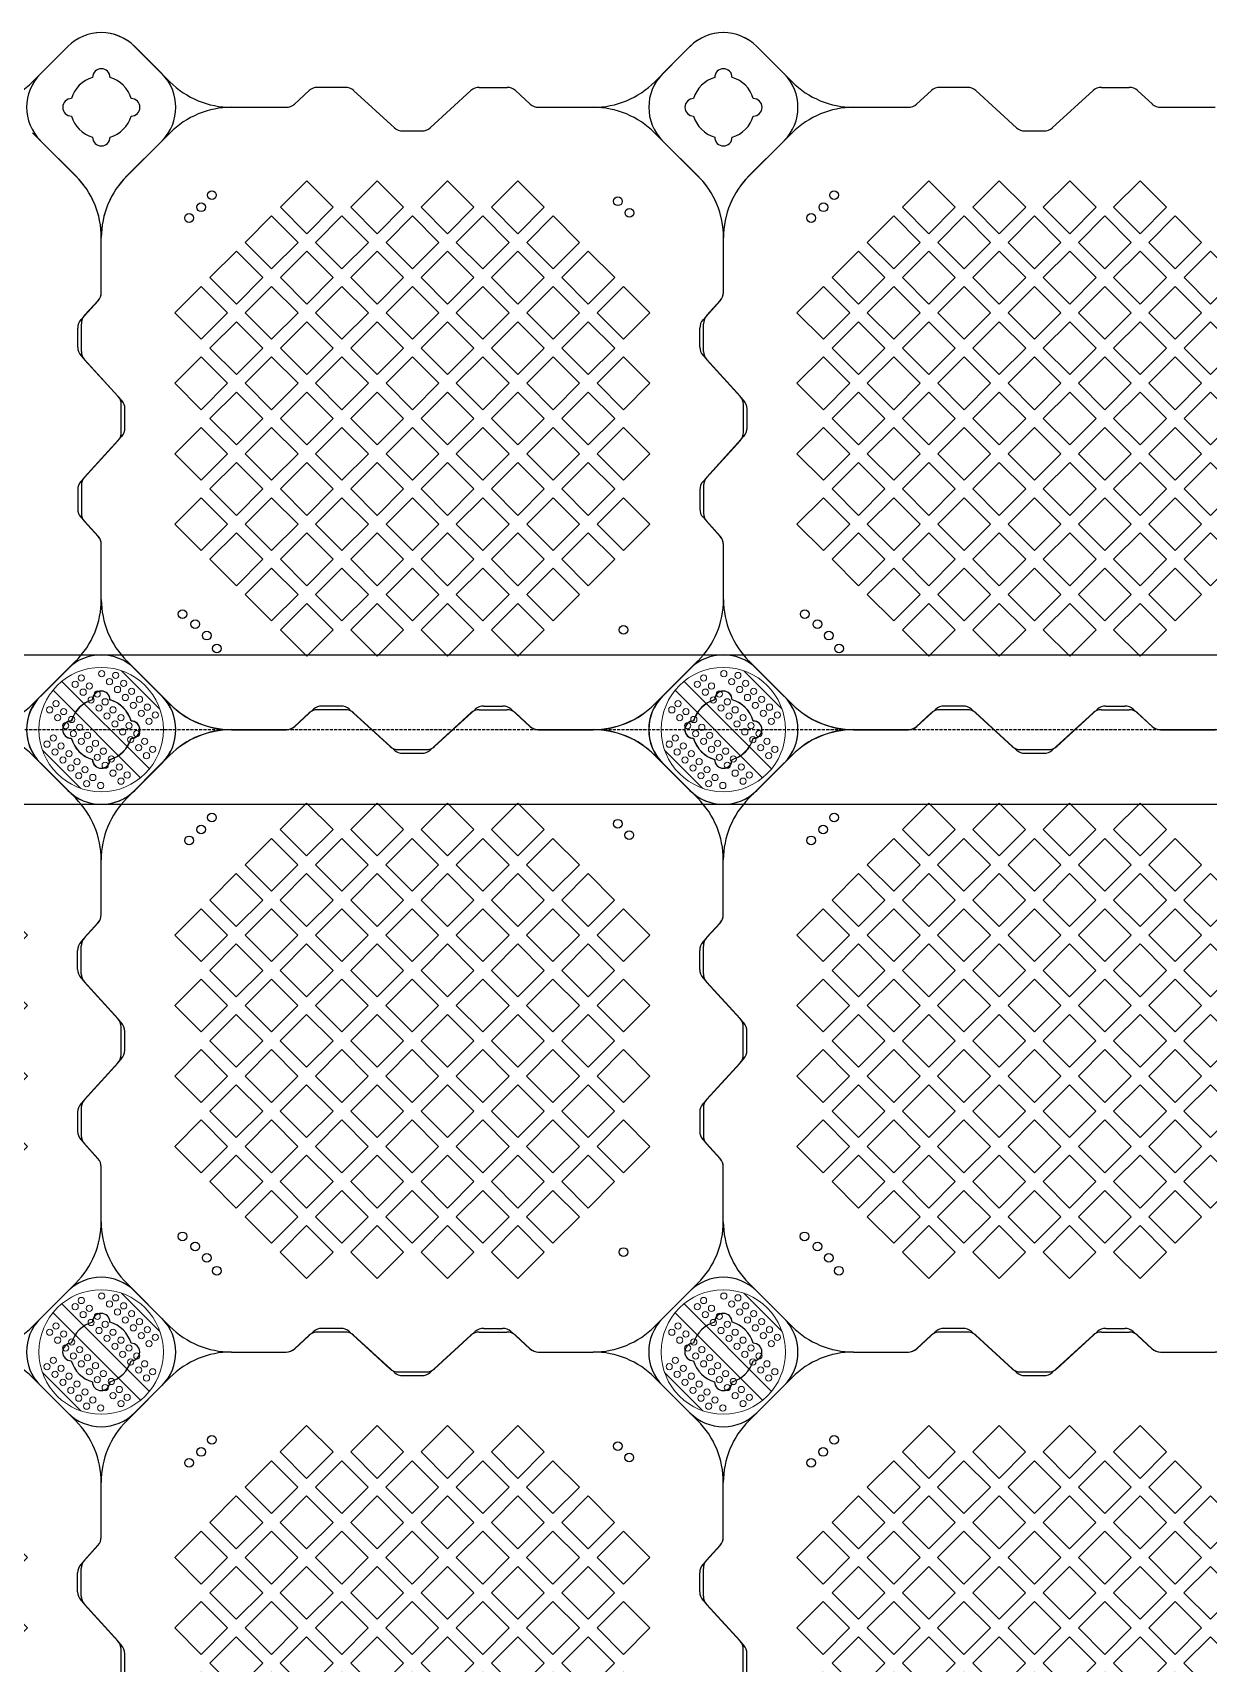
# Model space of a CAD drawing. Header units: millimetres. Extents: x -1612139 to -1260738, y 1141106 to 1536160.
# Drawn here: x -1422695 to -1421750, y 1158397 to 1159707 of the extents above; entities that cross this region are included whole.
import ezdxf

# ---------------------------------------------------------------- set-up
doc = ezdxf.new("R2010")
doc.units = ezdxf.units.MM
doc.header["$LTSCALE"] = 10
doc.linetypes.add('-6_350_HOLE$0$DASH', pattern=[0.35, 0.25, -0.1])
doc.layers.get('0').update_dxf_attribs({"linetype": 'CONTINUOUS'})
doc.layers.add('2维浮筒', color=150, linetype='CONTINUOUS', lineweight=9)
doc.layers.add('苗木图例', color=116, linetype='CONTINUOUS', lineweight=15)
doc.layers.add('面板', color=253, linetype='CONTINUOUS')

# ---------------------------------------------------------------- blocks, each defined once
blk = doc.blocks.new('旗华浮筒')
at = {"layer": '面板'}
for p, q in [((-548.8, 526.9), (-526.9, 548.8)), ((-473.2, 548.8), (-444.8, 520.5)), ((-26.8, 548.8), (-55.2, 520.5)), ((26.9, 548.8), (48.8, 526.9)), ((-332.9, 513.4), (-344.7, 502.6)), ((-303.9, 516), (-326.1, 516)), ((-297.1, 513.4), (-264.4, 483.6)), ((-202.9, 513.4), (-235.6, 483.6)), ((-196.1, 516), (-173.9, 516)), ((-167.1, 513.4), (-155.3, 502.6)), ((-395.4, 500), (-351.5, 500)), ((-148.5, 500), (-104.7, 500)), ((-548.8, 473.2), (-520.5, 444.8)), ((-479.5, 444.8), (-444.8, 479.5)), ((-257.6, 481), (-242.4, 481)), ((-20.5, 444.8), (-55.2, 479.5)), ((48.8, 473.2), (20.5, 444.8)), ((-500, 351.5), (-500, 395.4)), ((0, 351.3), (0, 395.4)), ((-513.4, 332.9), (-502.6, 344.7)), ((-16.4, 329.4), (-2.6, 344.5)), ((-516, 303.9), (-516, 326.1)), ((-19, 307.4), (-19, 322.6)), ((-513.4, 297.1), (-483.6, 264.4)), ((-16.4, 300.6), (13.4, 267.9)), ((-481, 242.4), (-481, 257.6)), ((16, 238.9), (16, 261.1)), ((-513.4, 202.9), (-483.6, 235.6)), ((-16.4, 199.4), (13.4, 232.1)), ((-516, 196.1), (-516, 173.9)), ((-19, 192.6), (-19, 177.4)), ((-16.4, 170.6), (-2.6, 155.5)), ((-513.4, 167.1), (-502.6, 155.3)), ((-500, 104.7), (-500, 148.5)), ((0, 104.7), (0, 148.7)), ((-548.8, 26.8), (-520.5, 55.2)), ((-444.8, 20.5), (-479.5, 55.2)), ((-55.2, 20.5), (-20.5, 55.2)), ((48.8, 26.8), (20.5, 55.2)), ((-329.4, 16.4), (-344.5, 2.6)), ((-307.4, 19), (-322.6, 19)), ((-300.6, 16.4), (-267.9, -13.4)), ((-199.4, 16.4), (-232.1, -13.4)), ((-192.6, 19), (-177.4, 19)), ((-170.6, 16.4), (-155.5, 2.6)), ((-395.4, 0), (-351.3, 0)), ((-148.7, 0), (-104.7, 0)), ((-473.2, -48.8), (-444.8, -20.5)), ((-261.1, -16), (-238.9, -16)), ((-26.8, -48.8), (-55.2, -20.5)), ((-526.9, -48.8), (-548.8, -26.9)), ((48.8, -26.9), (26.9, -48.8))]:
    blk.add_line(p, q, dxfattribs=at)
for points in [[(-334.9, 398.5), (-313.6, 419.7), (-334.9, 440.9), (-356.1, 419.7)], [(-278.3, 398.5), (-257.1, 419.7), (-278.3, 440.9), (-299.5, 419.7)], [(-221.7, 398.5), (-200.5, 419.7), (-221.7, 440.9), (-242.9, 419.7)], [(-165.1, 398.5), (-143.9, 419.7), (-165.1, 440.9), (-186.4, 419.7)], [(-363.1, 370.2), (-341.9, 391.4), (-363.1, 412.6), (-384.4, 391.4)], [(-306.6, 370.2), (-285.4, 391.4), (-306.6, 412.6), (-327.8, 391.4)], [(-250, 370.2), (-228.8, 391.4), (-250, 412.6), (-271.2, 391.4)], [(-193.4, 370.2), (-172.2, 391.4), (-193.4, 412.6), (-214.6, 391.4)], [(-136.9, 370.2), (-115.6, 391.4), (-136.9, 412.6), (-158.1, 391.4)], [(-391.4, 341.9), (-370.2, 363.1), (-391.4, 384.4), (-412.6, 363.1)], [(-334.9, 341.9), (-313.6, 363.1), (-334.9, 384.4), (-356.1, 363.1)], [(-278.3, 341.9), (-257.1, 363.1), (-278.3, 384.4), (-299.5, 363.1)], [(-221.7, 341.9), (-200.5, 363.1), (-221.7, 384.4), (-242.9, 363.1)], [(-165.1, 341.9), (-143.9, 363.1), (-165.1, 384.4), (-186.4, 363.1)], [(-108.6, 341.9), (-87.4, 363.1), (-108.6, 384.4), (-129.8, 363.1)], [(-419.7, 313.6), (-398.5, 334.9), (-419.7, 356.1), (-440.9, 334.9)], [(-363.1, 313.6), (-341.9, 334.9), (-363.1, 356.1), (-384.4, 334.9)], [(-306.6, 313.6), (-285.4, 334.9), (-306.6, 356.1), (-327.8, 334.9)], [(-250, 313.6), (-228.8, 334.9), (-250, 356.1), (-271.2, 334.9)], [(-193.4, 313.6), (-172.2, 334.9), (-193.4, 356.1), (-214.6, 334.9)], [(-136.9, 313.6), (-115.6, 334.9), (-136.9, 356.1), (-158.1, 334.9)], [(-80.3, 313.6), (-59.1, 334.9), (-80.3, 356.1), (-101.5, 334.9)], [(-391.4, 285.4), (-370.2, 306.6), (-391.4, 327.8), (-412.6, 306.6)], [(-334.9, 285.4), (-313.6, 306.6), (-334.9, 327.8), (-356.1, 306.6)], [(-278.3, 285.4), (-257.1, 306.6), (-278.3, 327.8), (-299.5, 306.6)], [(-221.7, 285.4), (-200.5, 306.6), (-221.7, 327.8), (-242.9, 306.6)], [(-165.1, 285.4), (-143.9, 306.6), (-165.1, 327.8), (-186.4, 306.6)], [(-108.6, 285.4), (-87.4, 306.6), (-108.6, 327.8), (-129.8, 306.6)], [(-419.7, 257.1), (-398.5, 278.3), (-419.7, 299.5), (-440.9, 278.3)], [(-363.1, 257.1), (-341.9, 278.3), (-363.1, 299.5), (-384.4, 278.3)], [(-306.6, 257.1), (-285.4, 278.3), (-306.6, 299.5), (-327.8, 278.3)], [(-250, 257.1), (-228.8, 278.3), (-250, 299.5), (-271.2, 278.3)], [(-193.4, 257.1), (-172.2, 278.3), (-193.4, 299.5), (-214.6, 278.3)], [(-136.9, 257.1), (-115.6, 278.3), (-136.9, 299.5), (-158.1, 278.3)], [(-80.3, 257.1), (-59.1, 278.3), (-80.3, 299.5), (-101.5, 278.3)], [(-391.4, 228.8), (-370.2, 250), (-391.4, 271.2), (-412.6, 250)], [(-334.9, 228.8), (-313.6, 250), (-334.9, 271.2), (-356.1, 250)], [(-278.3, 228.8), (-257.1, 250), (-278.3, 271.2), (-299.5, 250)], [(-221.7, 228.8), (-200.5, 250), (-221.7, 271.2), (-242.9, 250)], [(-165.1, 228.8), (-143.9, 250), (-165.1, 271.2), (-186.4, 250)], [(-108.6, 228.8), (-87.4, 250), (-108.6, 271.2), (-129.8, 250)], [(-419.7, 200.5), (-398.5, 221.7), (-419.7, 242.9), (-440.9, 221.7)], [(-363.1, 200.5), (-341.9, 221.7), (-363.1, 242.9), (-384.4, 221.7)], [(-306.6, 200.5), (-285.4, 221.7), (-306.6, 242.9), (-327.8, 221.7)], [(-250, 200.5), (-228.8, 221.7), (-250, 242.9), (-271.2, 221.7)], [(-193.4, 200.5), (-172.2, 221.7), (-193.4, 242.9), (-214.6, 221.7)], [(-136.9, 200.5), (-115.6, 221.7), (-136.9, 242.9), (-158.1, 221.7)], [(-80.3, 200.5), (-59.1, 221.7), (-80.3, 242.9), (-101.5, 221.7)], [(-391.4, 172.2), (-370.2, 193.4), (-391.4, 214.6), (-412.6, 193.4)], [(-334.9, 172.2), (-313.6, 193.4), (-334.9, 214.6), (-356.1, 193.4)], [(-278.3, 172.2), (-257.1, 193.4), (-278.3, 214.6), (-299.5, 193.4)], [(-221.7, 172.2), (-200.5, 193.4), (-221.7, 214.6), (-242.9, 193.4)], [(-165.1, 172.2), (-143.9, 193.4), (-165.1, 214.6), (-186.4, 193.4)], [(-108.6, 172.2), (-87.4, 193.4), (-108.6, 214.6), (-129.8, 193.4)], [(-419.7, 143.9), (-398.5, 165.1), (-419.7, 186.4), (-440.9, 165.1)], [(-363.1, 143.9), (-341.9, 165.1), (-363.1, 186.4), (-384.4, 165.1)], [(-306.6, 143.9), (-285.4, 165.1), (-306.6, 186.4), (-327.8, 165.1)], [(-250, 143.9), (-228.8, 165.1), (-250, 186.4), (-271.2, 165.1)], [(-193.4, 143.9), (-172.2, 165.1), (-193.4, 186.4), (-214.6, 165.1)], [(-136.9, 143.9), (-115.6, 165.1), (-136.9, 186.4), (-158.1, 165.1)], [(-80.3, 143.9), (-59.1, 165.1), (-80.3, 186.4), (-101.5, 165.1)], [(-391.4, 115.6), (-370.2, 136.9), (-391.4, 158.1), (-412.6, 136.9)], [(-334.9, 115.6), (-313.6, 136.9), (-334.9, 158.1), (-356.1, 136.9)], [(-278.3, 115.6), (-257.1, 136.9), (-278.3, 158.1), (-299.5, 136.9)], [(-221.7, 115.6), (-200.5, 136.9), (-221.7, 158.1), (-242.9, 136.9)], [(-165.1, 115.6), (-143.9, 136.9), (-165.1, 158.1), (-186.4, 136.9)], [(-108.6, 115.6), (-87.4, 136.9), (-108.6, 158.1), (-129.8, 136.9)], [(-363.1, 87.4), (-341.9, 108.6), (-363.1, 129.8), (-384.4, 108.6)], [(-306.6, 87.4), (-285.4, 108.6), (-306.6, 129.8), (-327.8, 108.6)], [(-250, 87.4), (-228.8, 108.6), (-250, 129.8), (-271.2, 108.6)], [(-193.4, 87.4), (-172.2, 108.6), (-193.4, 129.8), (-214.6, 108.6)], [(-136.9, 87.4), (-115.6, 108.6), (-136.9, 129.8), (-158.1, 108.6)], [(-334.9, 59.1), (-313.6, 80.3), (-334.9, 101.5), (-356.1, 80.3)], [(-278.3, 59.1), (-257.1, 80.3), (-278.3, 101.5), (-299.5, 80.3)], [(-221.7, 59.1), (-200.5, 80.3), (-221.7, 101.5), (-242.9, 80.3)], [(-165.1, 59.1), (-143.9, 80.3), (-165.1, 101.5), (-186.4, 80.3)]]:
    blk.add_lwpolyline(points, close=True, dxfattribs=at)
for centre in [(-411, 429.4), (-419.7, 419.7), (-84.8, 424.4), (-429.4, 411), (-75.6, 415.2), (-434.7, 92.9), (-424.4, 84.8), (-415.2, 75.6), (-80.3, 80.3), (-407.1, 65.3)]:
    blk.add_circle(centre, 3.5, dxfattribs=at)
for centre, radius, start, end in [((-500, 522), 38, 45, 135), ((0, 522), 38, 45, 135), ((-522, 500), 38, 135, 225), ((-500, 524), 7, 0, 180), ((0, 524), 7, 0, 180), ((22, 500), 38, 315, 45), ((-500, 500), 25, 106.2602, 163.7398), ((-500, 500), 25, 16.2602, 73.7398), ((-395.3, 570), 70, 225, 270), ((-326.1, 506), 10, 90, 132.2737), ((-303.9, 506), 10, 47.7263, 90), ((-196.1, 506), 10, 90, 132.2737), ((-173.9, 506), 10, 47.7263, 90), ((-104.7, 570), 70, 270, 315), ((0, 500), 25, 106.2602, 163.7398), ((0, 500), 25, 16.2602, 73.7398), ((-524, 500), 7, 90, 270), ((-476, 500), 7, 270, 90), ((-395.3, 430), 70, 90, 135), ((-351.5, 510), 10, 270, 312.2737), ((-148.5, 510), 10, 227.7263, 270), ((-104.7, 430), 70, 45, 90), ((-24, 500), 7, 90, 270), ((24, 500), 7, 270, 90), ((-500, 500), 25, 196.2602, 253.7398), ((-500, 500), 25, 286.2602, 343.7398), ((0, 500), 25, 196.2602, 253.7398), ((0, 500), 25, 286.2602, 343.7398), ((-500, 476), 7, 180, 0), ((-257.6, 491), 10, 227.7263, 270), ((-242.4, 491), 10, 270, 312.2737), ((0, 476), 7, 180, 0), ((-570, 395.3), 70, 0, 45), ((-430, 395.3), 70, 135, 180), ((-70, 395.3), 70, 0, 45), ((70, 395.3), 70, 135, 180), ((-510, 351.5), 10, 317.7263, 0), ((-10, 351.3), 10, 317.7263, 0), ((-506, 326.1), 10, 137.7263, 180), ((-9, 322.6), 10, 137.7263, 180), ((-506, 303.9), 10, 180, 222.2737), ((-9, 307.4), 10, 180, 222.2737), ((-491, 257.6), 10, 0, 42.2737), ((6, 261.1), 10, 0, 42.2737), ((-491, 242.4), 10, 317.7263, 0), ((6, 238.9), 10, 317.7263, 0), ((-506, 196.1), 10, 137.7263, 180), ((-9, 192.6), 10, 137.7263, 180), ((-506, 173.9), 10, 180, 222.2737), ((-9, 177.4), 10, 180, 222.2737), ((-510, 148.5), 10, 0, 42.2737), ((-10, 148.7), 10, 0, 42.2737), ((-570, 104.7), 70, 315, 0), ((-430, 104.7), 70, 180, 225), ((-70, 104.7), 70, 315, 0), ((70, 104.7), 70, 180, 225), ((-522, 0), 38, 135, 225), ((-500, 24), 7, 0, 180), ((0, 24), 7, 0, 180), ((22, 0), 38, 315, 45), ((-500, 0), 25, 106.2602, 163.7398), ((-500, 0), 25, 16.2602, 73.7398), ((-395.3, 70), 70, 225, 270), ((-322.6, 9), 10, 90, 132.2737), ((-307.4, 9), 10, 47.7263, 90), ((-192.6, 9), 10, 90, 132.2737), ((-177.4, 9), 10, 47.7263, 90), ((-104.7, 70), 70, 270, 315), ((0, 0), 25, 106.2602, 163.7398), ((0, 0), 25, 16.2602, 73.7398), ((-524, 0), 7, 90, 270), ((-476, 0), 7, 270, 90), ((-395.3, -70), 70, 90, 135), ((-351.3, 10), 10, 270, 312.2737), ((-148.7, 10), 10, 227.7263, 270), ((-104.7, -70), 70, 45, 90), ((-24, 0), 7, 90, 270), ((24, 0), 7, 270, 90), ((-500, 0), 25, 196.2602, 253.7398), ((-500, 0), 25, 286.2602, 343.7398), ((0, 0), 25, 196.2602, 253.7398), ((0, 0), 25, 286.2602, 343.7398), ((-500, -24), 7, 180, 0), ((-261.1, -6), 10, 227.7263, 270), ((-238.9, -6), 10, 270, 312.2737), ((0, -24), 7, 180, 0), ((-500, -22), 38, 225, 315), ((0, -22), 38, 225, 315)]:
    blk.add_arc(centre, radius, start, end, dxfattribs=at)
blk = doc.blocks.new('fwwerww')
at = {"layer": '面板'}
for p, q in [((48816.2, 29983.4), (48787.9, 29955.1)), ((48794.2, 29961.5), (48816.2, 29983.4)), ((48869.9, 29983.4), (48898.2, 29955.1)), ((48870, 29983.4), (48891.9, 29961.5)), ((49316.2, 29983.4), (49287.9, 29955.1)), ((49294.2, 29961.5), (49316.2, 29983.4)), ((49369.9, 29983.4), (49398.2, 29955.1)), ((49370, 29983.4), (49391.9, 29961.5)), ((49039.2, 29950.6), (49016.9, 29950.6)), ((49146.9, 29950.6), (49169.2, 29950.6)), ((49539.2, 29950.6), (49516.9, 29950.6)), ((49646.9, 29950.6), (49669.2, 29950.6)), ((49010.2, 29948), (48998.3, 29937.2)), ((49045.9, 29948), (49078.7, 29918.2)), ((49140.2, 29948), (49107.4, 29918.2)), ((49175.9, 29948), (49187.8, 29937.2)), ((49510.2, 29948), (49498.3, 29937.2)), ((49545.9, 29948), (49578.7, 29918.2)), ((49640.2, 29948), (49607.4, 29918.2)), ((49675.9, 29948), (49687.8, 29937.2)), ((48947.7, 29934.6), (48991.6, 29934.6)), ((49194.5, 29934.6), (49238.3, 29934.6)), ((49447.7, 29934.6), (49491.6, 29934.6)), ((49694.5, 29934.6), (49738.3, 29934.6)), ((48822.6, 29879.4), (48787.8, 29914.1)), ((48863.6, 29879.4), (48898.3, 29914.1)), ((49085.4, 29915.6), (49100.7, 29915.6)), ((49322.6, 29879.4), (49287.8, 29914.1)), ((49363.6, 29879.4), (49398.3, 29914.1)), ((49585.4, 29915.6), (49600.7, 29915.6)), ((48794.2, 29907.8), (48822.6, 29879.5)), ((48891.9, 29907.8), (48863.6, 29879.5)), ((49294.2, 29907.8), (49322.6, 29879.5)), ((49391.9, 29907.8), (49363.6, 29879.5)), ((48843.1, 29785.9), (48843.1, 29830)), ((48843.1, 29786.1), (48843.1, 29830)), ((49343.1, 29785.9), (49343.1, 29830)), ((49343.1, 29786.1), (49343.1, 29830)), ((48826.7, 29764), (48840.5, 29779.2)), ((48829.7, 29767.5), (48840.5, 29779.4)), ((49326.7, 29764), (49340.5, 29779.2)), ((49329.7, 29767.5), (49340.5, 29779.4)), ((48824.1, 29742), (48824.1, 29757.3)), ((48827.1, 29738.5), (48827.1, 29760.8)), ((49324.1, 29742), (49324.1, 29757.3)), ((49327.1, 29738.5), (49327.1, 29760.8)), ((48826.7, 29735.3), (48856.5, 29702.5)), ((48829.7, 29731.8), (48859.5, 29699)), ((49326.7, 29735.3), (49356.5, 29702.5)), ((49329.7, 29731.8), (49359.5, 29699)), ((48859.1, 29673.5), (48859.1, 29695.8)), ((48862.1, 29677), (48862.1, 29692.3)), ((49359.1, 29673.5), (49359.1, 29695.8)), ((49362.1, 29677), (49362.1, 29692.3)), ((48826.7, 29634), (48856.5, 29666.8)), ((48829.7, 29637.5), (48859.5, 29670.3)), ((49326.7, 29634), (49356.5, 29666.8)), ((49329.7, 29637.5), (49359.5, 29670.3)), ((48824.1, 29627.3), (48824.1, 29612)), ((48827.1, 29630.8), (48827.1, 29608.5)), ((49324.1, 29627.3), (49324.1, 29612)), ((49327.1, 29630.8), (49327.1, 29608.5)), ((48826.7, 29605.3), (48840.5, 29590.1)), ((48829.7, 29601.8), (48840.5, 29589.9)), ((49326.7, 29605.3), (49340.5, 29590.1)), ((49329.7, 29601.8), (49340.5, 29589.9)), ((48843.1, 29539.3), (48843.1, 29583.4)), ((48843.1, 29539.3), (48843.1, 29583.2)), ((49343.1, 29539.3), (49343.1, 29583.4)), ((49343.1, 29539.3), (49343.1, 29583.2)), ((48787.8, 29455.1), (48822.6, 29489.9)), ((48794.2, 29461.4), (48822.6, 29489.8)), ((48898.3, 29455.1), (48863.6, 29489.9)), ((48891.9, 29461.4), (48863.6, 29489.8)), ((49287.8, 29455.1), (49322.6, 29489.9)), ((49294.2, 29461.4), (49322.6, 29489.8)), ((49398.3, 29455.1), (49363.6, 29489.9)), ((49391.9, 29461.4), (49363.6, 29489.8)), ((49013.7, 29451), (48998.5, 29437.2)), ((49035.7, 29453.6), (49020.4, 29453.6)), ((49042.4, 29451), (49075.2, 29421.2)), ((49143.7, 29451), (49110.9, 29421.2)), ((49150.4, 29453.6), (49165.7, 29453.6)), ((49172.4, 29451), (49187.6, 29437.2)), ((49513.7, 29451), (49498.5, 29437.2)), ((49535.7, 29453.6), (49520.4, 29453.6)), ((49542.4, 29451), (49575.2, 29421.2)), ((49643.7, 29451), (49610.9, 29421.2)), ((49650.4, 29453.6), (49665.7, 29453.6)), ((49672.4, 29451), (49687.6, 29437.2)), ((48947.7, 29434.6), (48991.8, 29434.6)), ((49194.3, 29434.6), (49238.3, 29434.6)), ((49447.7, 29434.6), (49491.8, 29434.6)), ((49694.3, 29434.6), (49738.3, 29434.6)), ((48816.2, 29385.8), (48787.9, 29414.1)), ((48869.9, 29385.8), (48898.2, 29414.1)), ((49081.9, 29418.6), (49104.2, 29418.6)), ((49316.2, 29385.8), (49287.9, 29414.1)), ((49369.9, 29385.8), (49398.2, 29414.1)), ((49581.9, 29418.6), (49604.2, 29418.6)), ((48816.2, 29385.8), (48794.2, 29407.7)), ((48891.9, 29407.7), (48870, 29385.8)), ((49316.2, 29385.8), (49294.2, 29407.7)), ((49391.9, 29407.7), (49370, 29385.8))]:
    blk.add_line(p, q, dxfattribs=at)
for points in [[(49008.2, 29833.1), (49029.4, 29854.3), (49008.2, 29875.5), (48987, 29854.3)], [(49064.8, 29833.1), (49086, 29854.3), (49064.8, 29875.5), (49043.6, 29854.3)], [(49121.4, 29833.1), (49142.6, 29854.3), (49121.4, 29875.5), (49100.1, 29854.3)], [(49177.9, 29833.1), (49199.1, 29854.3), (49177.9, 29875.5), (49156.7, 29854.3)], [(49508.2, 29833.1), (49529.4, 29854.3), (49508.2, 29875.5), (49487, 29854.3)], [(49564.8, 29833.1), (49586, 29854.3), (49564.8, 29875.5), (49543.6, 29854.3)], [(49621.4, 29833.1), (49642.6, 29854.3), (49621.4, 29875.5), (49600.1, 29854.3)], [(49677.9, 29833.1), (49699.1, 29854.3), (49677.9, 29875.5), (49656.7, 29854.3)], [(48979.9, 29804.8), (49001.2, 29826), (48979.9, 29847.3), (48958.7, 29826)], [(49036.5, 29804.8), (49057.7, 29826), (49036.5, 29847.3), (49015.3, 29826)], [(49093.1, 29804.8), (49114.3, 29826), (49093.1, 29847.3), (49071.9, 29826)], [(49149.6, 29804.8), (49170.9, 29826), (49149.6, 29847.3), (49128.4, 29826)], [(49206.2, 29804.8), (49227.4, 29826), (49206.2, 29847.3), (49185, 29826)], [(49479.9, 29804.8), (49501.2, 29826), (49479.9, 29847.3), (49458.7, 29826)], [(49536.5, 29804.8), (49557.7, 29826), (49536.5, 29847.3), (49515.3, 29826)], [(49593.1, 29804.8), (49614.3, 29826), (49593.1, 29847.3), (49571.9, 29826)], [(49649.6, 29804.8), (49670.9, 29826), (49649.6, 29847.3), (49628.4, 29826)], [(49706.2, 29804.8), (49727.4, 29826), (49706.2, 29847.3), (49685, 29826)], [(48951.7, 29776.5), (48972.9, 29797.8), (48951.7, 29819), (48930.4, 29797.8)], [(49008.2, 29776.5), (49029.4, 29797.8), (49008.2, 29819), (48987, 29797.8)], [(49064.8, 29776.5), (49086, 29797.8), (49064.8, 29819), (49043.6, 29797.8)], [(49121.4, 29776.5), (49142.6, 29797.8), (49121.4, 29819), (49100.1, 29797.8)], [(49177.9, 29776.5), (49199.1, 29797.8), (49177.9, 29819), (49156.7, 29797.8)], [(49234.5, 29776.5), (49255.7, 29797.8), (49234.5, 29819), (49213.3, 29797.8)], [(49451.7, 29776.5), (49472.9, 29797.8), (49451.7, 29819), (49430.4, 29797.8)], [(49508.2, 29776.5), (49529.4, 29797.8), (49508.2, 29819), (49487, 29797.8)], [(49564.8, 29776.5), (49586, 29797.8), (49564.8, 29819), (49543.6, 29797.8)], [(49621.4, 29776.5), (49642.6, 29797.8), (49621.4, 29819), (49600.1, 29797.8)], [(49677.9, 29776.5), (49699.1, 29797.8), (49677.9, 29819), (49656.7, 29797.8)], [(49734.5, 29776.5), (49755.7, 29797.8), (49734.5, 29819), (49713.3, 29797.8)], [(48923.4, 29748.3), (48944.6, 29769.5), (48923.4, 29790.7), (48902.2, 29769.5)], [(48979.9, 29748.3), (49001.2, 29769.5), (48979.9, 29790.7), (48958.7, 29769.5)], [(49036.5, 29748.3), (49057.7, 29769.5), (49036.5, 29790.7), (49015.3, 29769.5)], [(49093.1, 29748.3), (49114.3, 29769.5), (49093.1, 29790.7), (49071.9, 29769.5)], [(49149.6, 29748.3), (49170.9, 29769.5), (49149.6, 29790.7), (49128.4, 29769.5)], [(49206.2, 29748.3), (49227.4, 29769.5), (49206.2, 29790.7), (49185, 29769.5)], [(49262.8, 29748.3), (49284, 29769.5), (49262.8, 29790.7), (49241.6, 29769.5)], [(49423.4, 29748.3), (49444.6, 29769.5), (49423.4, 29790.7), (49402.2, 29769.5)], [(49479.9, 29748.3), (49501.2, 29769.5), (49479.9, 29790.7), (49458.7, 29769.5)], [(49536.5, 29748.3), (49557.7, 29769.5), (49536.5, 29790.7), (49515.3, 29769.5)], [(49593.1, 29748.3), (49614.3, 29769.5), (49593.1, 29790.7), (49571.9, 29769.5)], [(49649.6, 29748.3), (49670.9, 29769.5), (49649.6, 29790.7), (49628.4, 29769.5)], [(49706.2, 29748.3), (49727.4, 29769.5), (49706.2, 29790.7), (49685, 29769.5)], [(48951.7, 29720), (48972.9, 29741.2), (48951.7, 29762.4), (48930.4, 29741.2)], [(49008.2, 29720), (49029.4, 29741.2), (49008.2, 29762.4), (48987, 29741.2)], [(49064.8, 29720), (49086, 29741.2), (49064.8, 29762.4), (49043.6, 29741.2)], [(49121.4, 29720), (49142.6, 29741.2), (49121.4, 29762.4), (49100.1, 29741.2)], [(49177.9, 29720), (49199.1, 29741.2), (49177.9, 29762.4), (49156.7, 29741.2)], [(49234.5, 29720), (49255.7, 29741.2), (49234.5, 29762.4), (49213.3, 29741.2)], [(49451.7, 29720), (49472.9, 29741.2), (49451.7, 29762.4), (49430.4, 29741.2)], [(49508.2, 29720), (49529.4, 29741.2), (49508.2, 29762.4), (49487, 29741.2)], [(49564.8, 29720), (49586, 29741.2), (49564.8, 29762.4), (49543.6, 29741.2)], [(49621.4, 29720), (49642.6, 29741.2), (49621.4, 29762.4), (49600.1, 29741.2)], [(49677.9, 29720), (49699.1, 29741.2), (49677.9, 29762.4), (49656.7, 29741.2)], [(49734.5, 29720), (49755.7, 29741.2), (49734.5, 29762.4), (49713.3, 29741.2)], [(48923.4, 29691.7), (48944.6, 29712.9), (48923.4, 29734.1), (48902.2, 29712.9)], [(48979.9, 29691.7), (49001.2, 29712.9), (48979.9, 29734.1), (48958.7, 29712.9)], [(49036.5, 29691.7), (49057.7, 29712.9), (49036.5, 29734.1), (49015.3, 29712.9)], [(49093.1, 29691.7), (49114.3, 29712.9), (49093.1, 29734.1), (49071.9, 29712.9)], [(49149.6, 29691.7), (49170.9, 29712.9), (49149.6, 29734.1), (49128.4, 29712.9)], [(49206.2, 29691.7), (49227.4, 29712.9), (49206.2, 29734.1), (49185, 29712.9)], [(49262.8, 29691.7), (49284, 29712.9), (49262.8, 29734.1), (49241.6, 29712.9)], [(49423.4, 29691.7), (49444.6, 29712.9), (49423.4, 29734.1), (49402.2, 29712.9)], [(49479.9, 29691.7), (49501.2, 29712.9), (49479.9, 29734.1), (49458.7, 29712.9)], [(49536.5, 29691.7), (49557.7, 29712.9), (49536.5, 29734.1), (49515.3, 29712.9)], [(49593.1, 29691.7), (49614.3, 29712.9), (49593.1, 29734.1), (49571.9, 29712.9)], [(49649.6, 29691.7), (49670.9, 29712.9), (49649.6, 29734.1), (49628.4, 29712.9)], [(49706.2, 29691.7), (49727.4, 29712.9), (49706.2, 29734.1), (49685, 29712.9)], [(48951.7, 29663.4), (48972.9, 29684.6), (48951.7, 29705.8), (48930.4, 29684.6)], [(49008.2, 29663.4), (49029.4, 29684.6), (49008.2, 29705.8), (48987, 29684.6)], [(49064.8, 29663.4), (49086, 29684.6), (49064.8, 29705.8), (49043.6, 29684.6)], [(49121.4, 29663.4), (49142.6, 29684.6), (49121.4, 29705.8), (49100.1, 29684.6)], [(49177.9, 29663.4), (49199.1, 29684.6), (49177.9, 29705.8), (49156.7, 29684.6)], [(49234.5, 29663.4), (49255.7, 29684.6), (49234.5, 29705.8), (49213.3, 29684.6)], [(49451.7, 29663.4), (49472.9, 29684.6), (49451.7, 29705.8), (49430.4, 29684.6)], [(49508.2, 29663.4), (49529.4, 29684.6), (49508.2, 29705.8), (49487, 29684.6)], [(49564.8, 29663.4), (49586, 29684.6), (49564.8, 29705.8), (49543.6, 29684.6)], [(49621.4, 29663.4), (49642.6, 29684.6), (49621.4, 29705.8), (49600.1, 29684.6)], [(49677.9, 29663.4), (49699.1, 29684.6), (49677.9, 29705.8), (49656.7, 29684.6)], [(49734.5, 29663.4), (49755.7, 29684.6), (49734.5, 29705.8), (49713.3, 29684.6)], [(48923.4, 29635.1), (48944.6, 29656.3), (48923.4, 29677.5), (48902.2, 29656.3)], [(48979.9, 29635.1), (49001.2, 29656.3), (48979.9, 29677.5), (48958.7, 29656.3)], [(49036.5, 29635.1), (49057.7, 29656.3), (49036.5, 29677.5), (49015.3, 29656.3)], [(49093.1, 29635.1), (49114.3, 29656.3), (49093.1, 29677.5), (49071.9, 29656.3)], [(49149.6, 29635.1), (49170.9, 29656.3), (49149.6, 29677.5), (49128.4, 29656.3)], [(49206.2, 29635.1), (49227.4, 29656.3), (49206.2, 29677.5), (49185, 29656.3)], [(49262.8, 29635.1), (49284, 29656.3), (49262.8, 29677.5), (49241.6, 29656.3)], [(49423.4, 29635.1), (49444.6, 29656.3), (49423.4, 29677.5), (49402.2, 29656.3)], [(49479.9, 29635.1), (49501.2, 29656.3), (49479.9, 29677.5), (49458.7, 29656.3)], [(49536.5, 29635.1), (49557.7, 29656.3), (49536.5, 29677.5), (49515.3, 29656.3)], [(49593.1, 29635.1), (49614.3, 29656.3), (49593.1, 29677.5), (49571.9, 29656.3)], [(49649.6, 29635.1), (49670.9, 29656.3), (49649.6, 29677.5), (49628.4, 29656.3)], [(49706.2, 29635.1), (49727.4, 29656.3), (49706.2, 29677.5), (49685, 29656.3)], [(48951.7, 29606.8), (48972.9, 29628), (48951.7, 29649.3), (48930.4, 29628)], [(49008.2, 29606.8), (49029.4, 29628), (49008.2, 29649.3), (48987, 29628)], [(49064.8, 29606.8), (49086, 29628), (49064.8, 29649.3), (49043.6, 29628)], [(49121.4, 29606.8), (49142.6, 29628), (49121.4, 29649.3), (49100.1, 29628)], [(49177.9, 29606.8), (49199.1, 29628), (49177.9, 29649.3), (49156.7, 29628)], [(49234.5, 29606.8), (49255.7, 29628), (49234.5, 29649.3), (49213.3, 29628)], [(49451.7, 29606.8), (49472.9, 29628), (49451.7, 29649.3), (49430.4, 29628)], [(49508.2, 29606.8), (49529.4, 29628), (49508.2, 29649.3), (49487, 29628)], [(49564.8, 29606.8), (49586, 29628), (49564.8, 29649.3), (49543.6, 29628)], [(49621.4, 29606.8), (49642.6, 29628), (49621.4, 29649.3), (49600.1, 29628)], [(49677.9, 29606.8), (49699.1, 29628), (49677.9, 29649.3), (49656.7, 29628)], [(49734.5, 29606.8), (49755.7, 29628), (49734.5, 29649.3), (49713.3, 29628)], [(48923.4, 29578.6), (48944.6, 29599.8), (48923.4, 29621), (48902.2, 29599.8)], [(48979.9, 29578.6), (49001.2, 29599.8), (48979.9, 29621), (48958.7, 29599.8)], [(49036.5, 29578.6), (49057.7, 29599.8), (49036.5, 29621), (49015.3, 29599.8)], [(49093.1, 29578.6), (49114.3, 29599.8), (49093.1, 29621), (49071.9, 29599.8)], [(49149.6, 29578.6), (49170.9, 29599.8), (49149.6, 29621), (49128.4, 29599.8)], [(49206.2, 29578.6), (49227.4, 29599.8), (49206.2, 29621), (49185, 29599.8)], [(49262.8, 29578.6), (49284, 29599.8), (49262.8, 29621), (49241.6, 29599.8)], [(49423.4, 29578.6), (49444.6, 29599.8), (49423.4, 29621), (49402.2, 29599.8)], [(49479.9, 29578.6), (49501.2, 29599.8), (49479.9, 29621), (49458.7, 29599.8)], [(49536.5, 29578.6), (49557.7, 29599.8), (49536.5, 29621), (49515.3, 29599.8)], [(49593.1, 29578.6), (49614.3, 29599.8), (49593.1, 29621), (49571.9, 29599.8)], [(49649.6, 29578.6), (49670.9, 29599.8), (49649.6, 29621), (49628.4, 29599.8)], [(49706.2, 29578.6), (49727.4, 29599.8), (49706.2, 29621), (49685, 29599.8)], [(48951.7, 29550.3), (48972.9, 29571.5), (48951.7, 29592.7), (48930.4, 29571.5)], [(49008.2, 29550.3), (49029.4, 29571.5), (49008.2, 29592.7), (48987, 29571.5)], [(49064.8, 29550.3), (49086, 29571.5), (49064.8, 29592.7), (49043.6, 29571.5)], [(49121.4, 29550.3), (49142.6, 29571.5), (49121.4, 29592.7), (49100.1, 29571.5)], [(49177.9, 29550.3), (49199.1, 29571.5), (49177.9, 29592.7), (49156.7, 29571.5)], [(49234.5, 29550.3), (49255.7, 29571.5), (49234.5, 29592.7), (49213.3, 29571.5)], [(49451.7, 29550.3), (49472.9, 29571.5), (49451.7, 29592.7), (49430.4, 29571.5)], [(49508.2, 29550.3), (49529.4, 29571.5), (49508.2, 29592.7), (49487, 29571.5)], [(49564.8, 29550.3), (49586, 29571.5), (49564.8, 29592.7), (49543.6, 29571.5)], [(49621.4, 29550.3), (49642.6, 29571.5), (49621.4, 29592.7), (49600.1, 29571.5)], [(49677.9, 29550.3), (49699.1, 29571.5), (49677.9, 29592.7), (49656.7, 29571.5)], [(49734.5, 29550.3), (49755.7, 29571.5), (49734.5, 29592.7), (49713.3, 29571.5)], [(48979.9, 29522), (49001.2, 29543.2), (48979.9, 29564.4), (48958.7, 29543.2)], [(49036.5, 29522), (49057.7, 29543.2), (49036.5, 29564.4), (49015.3, 29543.2)], [(49093.1, 29522), (49114.3, 29543.2), (49093.1, 29564.4), (49071.9, 29543.2)], [(49149.6, 29522), (49170.9, 29543.2), (49149.6, 29564.4), (49128.4, 29543.2)], [(49206.2, 29522), (49227.4, 29543.2), (49206.2, 29564.4), (49185, 29543.2)], [(49479.9, 29522), (49501.2, 29543.2), (49479.9, 29564.4), (49458.7, 29543.2)], [(49536.5, 29522), (49557.7, 29543.2), (49536.5, 29564.4), (49515.3, 29543.2)], [(49593.1, 29522), (49614.3, 29543.2), (49593.1, 29564.4), (49571.9, 29543.2)], [(49649.6, 29522), (49670.9, 29543.2), (49649.6, 29564.4), (49628.4, 29543.2)], [(49706.2, 29522), (49727.4, 29543.2), (49706.2, 29564.4), (49685, 29543.2)], [(49008.2, 29493.7), (49029.4, 29514.9), (49008.2, 29536.1), (48987, 29514.9)], [(49064.8, 29493.7), (49086, 29514.9), (49064.8, 29536.1), (49043.6, 29514.9)], [(49121.4, 29493.7), (49142.6, 29514.9), (49121.4, 29536.1), (49100.1, 29514.9)], [(49177.9, 29493.7), (49199.1, 29514.9), (49177.9, 29536.1), (49156.7, 29514.9)], [(49508.2, 29493.7), (49529.4, 29514.9), (49508.2, 29536.1), (49487, 29514.9)], [(49564.8, 29493.7), (49586, 29514.9), (49564.8, 29536.1), (49543.6, 29514.9)], [(49621.4, 29493.7), (49642.6, 29514.9), (49621.4, 29536.1), (49600.1, 29514.9)], [(49677.9, 29493.7), (49699.1, 29514.9), (49677.9, 29536.1), (49656.7, 29514.9)]]:
    blk.add_lwpolyline(points, close=True, dxfattribs=at)
for centre in [(48923.4, 29854.3), (48932, 29864), (49258.3, 29859.1), (49423.4, 29854.3), (49432, 29864), (48913.6, 29845.7), (49267.5, 29849.9), (49413.6, 29845.7), (48908.4, 29527.5), (49408.4, 29527.5), (48918.6, 29519.4), (49262.8, 29514.9), (49418.6, 29519.4), (48927.8, 29510.2), (48936, 29499.9), (49427.8, 29510.2), (49436, 29499.9)]:
    blk.add_circle(centre, 3.5, dxfattribs=at)
for centre, radius, start, end in [((48843.1, 29956.6), 38, 45, 135), ((48843, 29956.6), 38, 45, 135), ((49343.1, 29956.6), 38, 45, 135), ((49343, 29956.6), 38, 45, 135), ((48821.1, 29934.7), 38, 135, 225), ((48843.1, 29958.6), 7, 0, 180), ((48843.1, 29958.6), 7, 0, 180), ((48865, 29934.7), 38, 315, 45), ((49321.1, 29934.7), 38, 135, 225), ((49343.1, 29958.6), 7, 0, 180), ((49343.1, 29958.6), 7, 0, 180), ((49365, 29934.7), 38, 315, 45), ((48738.4, 30004.6), 70, 270, 315), ((48843.1, 29934.6), 25, 106.2602, 163.7398), ((48843.1, 29934.6), 25, 106.2602, 163.7398), ((48843.1, 29934.6), 25, 16.2602, 73.7398), ((48843.1, 29934.6), 25, 16.2602, 73.7398), ((48947.7, 30004.6), 70, 225, 270), ((49016.9, 29940.6), 10, 90, 132.2737), ((49039.2, 29940.6), 10, 47.7263, 90), ((49146.9, 29940.6), 10, 90, 132.2737), ((49169.2, 29940.6), 10, 47.7263, 90), ((49238.4, 30004.6), 70, 270, 315), ((49343.1, 29934.6), 25, 106.2602, 163.7398), ((49343.1, 29934.6), 25, 106.2602, 163.7398), ((49343.1, 29934.6), 25, 16.2602, 73.7398), ((49343.1, 29934.6), 25, 16.2602, 73.7398), ((49447.7, 30004.6), 70, 225, 270), ((49516.9, 29940.6), 10, 90, 132.2737), ((49539.2, 29940.6), 10, 47.7263, 90), ((49646.9, 29940.6), 10, 90, 132.2737), ((49669.2, 29940.6), 10, 47.7263, 90), ((48819.1, 29934.6), 7, 90, 270), ((48819.1, 29934.6), 7, 90, 270), ((48867.1, 29934.6), 7, 270, 90), ((48867.1, 29934.6), 7, 270, 90), ((48991.6, 29944.6), 10, 270, 312.2737), ((49194.5, 29944.6), 10, 227.7263, 270), ((49319.1, 29934.6), 7, 90, 270), ((49319.1, 29934.6), 7, 90, 270), ((49367.1, 29934.6), 7, 270, 90), ((49367.1, 29934.6), 7, 270, 90), ((49491.6, 29944.6), 10, 270, 312.2737), ((49694.5, 29944.6), 10, 227.7263, 270), ((48843.1, 29934.6), 25, 196.2602, 253.7398), ((48843.1, 29934.6), 25, 196.2602, 253.7398), ((48843.1, 29934.6), 25, 286.2602, 343.7398), ((48843.1, 29934.6), 25, 286.2602, 343.7398), ((48947.8, 29864.6), 70, 90, 135), ((49238.3, 29864.6), 70, 45, 90), ((49343.1, 29934.6), 25, 196.2602, 253.7398), ((49343.1, 29934.6), 25, 196.2602, 253.7398), ((49343.1, 29934.6), 25, 286.2602, 343.7398), ((49343.1, 29934.6), 25, 286.2602, 343.7398), ((49447.8, 29864.6), 70, 90, 135), ((48843.1, 29910.6), 7, 180, 0), ((48843.1, 29910.6), 7, 180, 0), ((49085.4, 29925.6), 10, 227.7263, 270), ((49100.7, 29925.6), 10, 270, 312.2737), ((49343.1, 29910.6), 7, 180, 0), ((49343.1, 29910.6), 7, 180, 0), ((49585.4, 29925.6), 10, 227.7263, 270), ((49600.7, 29925.6), 10, 270, 312.2737), ((48773.1, 29830), 70, 0, 45), ((48773.1, 29829.9), 70, 0, 45), ((48913.1, 29830), 70, 135, 180), ((48913.1, 29829.9), 70, 135, 180), ((49273.1, 29830), 70, 0, 45), ((49273.1, 29829.9), 70, 0, 45), ((49413.1, 29830), 70, 135, 180), ((49413.1, 29829.9), 70, 135, 180), ((48833.1, 29786.1), 10, 317.7263, 0), ((48833.1, 29785.9), 10, 317.7263, 0), ((49333.1, 29786.1), 10, 317.7263, 0), ((49333.1, 29785.9), 10, 317.7263, 0), ((48837.1, 29760.8), 10, 137.7263, 180), ((49337.1, 29760.8), 10, 137.7263, 180), ((48834.1, 29757.3), 10, 137.7263, 180), ((49334.1, 29757.3), 10, 137.7263, 180), ((48834.1, 29742), 10, 180, 222.2737), ((48837.1, 29738.5), 10, 180, 222.2737), ((49334.1, 29742), 10, 180, 222.2737), ((49337.1, 29738.5), 10, 180, 222.2737), ((48849.1, 29695.8), 10, 0, 42.2737), ((49349.1, 29695.8), 10, 0, 42.2737), ((48852.1, 29692.3), 10, 0, 42.2737), ((49352.1, 29692.3), 10, 0, 42.2737), ((48849.1, 29673.5), 10, 317.7263, 0), ((48852.1, 29677), 10, 317.7263, 0), ((49349.1, 29673.5), 10, 317.7263, 0), ((49352.1, 29677), 10, 317.7263, 0), ((48834.1, 29627.3), 10, 137.7263, 180), ((48837.1, 29630.8), 10, 137.7263, 180), ((49334.1, 29627.3), 10, 137.7263, 180), ((49337.1, 29630.8), 10, 137.7263, 180), ((48834.1, 29612), 10, 180, 222.2737), ((48837.1, 29608.5), 10, 180, 222.2737), ((49334.1, 29612), 10, 180, 222.2737), ((49337.1, 29608.5), 10, 180, 222.2737), ((48833.1, 29583.4), 10, 0, 42.2737), ((48833.1, 29583.2), 10, 0, 42.2737), ((49333.1, 29583.4), 10, 0, 42.2737), ((49333.1, 29583.2), 10, 0, 42.2737), ((48773.1, 29539.3), 70, 315, 0), ((48773.1, 29539.3), 70, 315, 0), ((48913.1, 29539.3), 70, 180, 225), ((48913.1, 29539.3), 70, 180, 225), ((49273.1, 29539.3), 70, 315, 0), ((49273.1, 29539.3), 70, 315, 0), ((49413.1, 29539.3), 70, 180, 225), ((49413.1, 29539.3), 70, 180, 225), ((48843.1, 29458.6), 7, 0, 180), ((48843.1, 29458.6), 7, 0, 180), ((49343.1, 29458.6), 7, 0, 180), ((49343.1, 29458.6), 7, 0, 180), ((48821.1, 29434.6), 38, 135, 225), ((48843.1, 29434.6), 25, 106.2602, 163.7398), ((48843.1, 29434.6), 25, 106.2602, 163.7398), ((48843.1, 29434.6), 25, 16.2602, 73.7398), ((48843.1, 29434.6), 25, 16.2602, 73.7398), ((48865, 29434.6), 38, 315, 45), ((48947.8, 29504.6), 70, 225, 270), ((49020.4, 29443.6), 10, 90, 132.2737), ((49035.7, 29443.6), 10, 47.7263, 90), ((49150.4, 29443.6), 10, 90, 132.2737), ((49165.7, 29443.6), 10, 47.7263, 90), ((49238.3, 29504.6), 70, 270, 315), ((49321.1, 29434.6), 38, 135, 225), ((49343.1, 29434.6), 25, 106.2602, 163.7398), ((49343.1, 29434.6), 25, 106.2602, 163.7398), ((49343.1, 29434.6), 25, 16.2602, 73.7398), ((49343.1, 29434.6), 25, 16.2602, 73.7398), ((49365, 29434.6), 38, 315, 45), ((49447.8, 29504.6), 70, 225, 270), ((49520.4, 29443.6), 10, 90, 132.2737), ((49535.7, 29443.6), 10, 47.7263, 90), ((49650.4, 29443.6), 10, 90, 132.2737), ((49665.7, 29443.6), 10, 47.7263, 90), ((48819.1, 29434.6), 7, 90, 270), ((48819.1, 29434.6), 7, 90, 270), ((48867.1, 29434.6), 7, 270, 90), ((48867.1, 29434.6), 7, 270, 90), ((48991.8, 29444.6), 10, 270, 312.2737), ((49194.3, 29444.6), 10, 227.7263, 270), ((49319.1, 29434.6), 7, 90, 270), ((49319.1, 29434.6), 7, 90, 270), ((49367.1, 29434.6), 7, 270, 90), ((49367.1, 29434.6), 7, 270, 90), ((49491.8, 29444.6), 10, 270, 312.2737), ((49694.3, 29444.6), 10, 227.7263, 270), ((48738.4, 29364.6), 70, 45, 90), ((48843.1, 29434.6), 25, 196.2602, 253.7398), ((48843.1, 29434.6), 25, 196.2602, 253.7398), ((48843.1, 29434.6), 25, 286.2602, 343.7398), ((48843.1, 29434.6), 25, 286.2602, 343.7398), ((48947.7, 29364.6), 70, 90, 135), ((49238.4, 29364.6), 70, 45, 90), ((49343.1, 29434.6), 25, 196.2602, 253.7398), ((49343.1, 29434.6), 25, 196.2602, 253.7398), ((49343.1, 29434.6), 25, 286.2602, 343.7398), ((49343.1, 29434.6), 25, 286.2602, 343.7398), ((49447.7, 29364.6), 70, 90, 135), ((49081.9, 29428.6), 10, 227.7263, 270), ((49104.2, 29428.6), 10, 270, 312.2737), ((49581.9, 29428.6), 10, 227.7263, 270), ((49604.2, 29428.6), 10, 270, 312.2737), ((48843.1, 29410.6), 7, 180, 0), ((48843.1, 29410.6), 7, 180, 0), ((49343.1, 29410.6), 7, 180, 0), ((49343.1, 29410.6), 7, 180, 0), ((48843.1, 29412.7), 38, 225, 315), ((48843, 29412.7), 38, 225, 315), ((49343.1, 29412.7), 38, 225, 315), ((49343, 29412.7), 38, 225, 315)]:
    blk.add_arc(centre, radius, start, end, dxfattribs=at)
blk = doc.blocks.new('ds')
at = {"color": 251, "lineweight": 5}
for p, q in [((47.2, 16.4), (16.4, 47.2)), ((31.6, -38.7), (-38.7, 31.6)), ((38.7, -31.6), (-31.6, 38.7)), ((-16.4, -47.2), (-47.2, -16.4))]:
    blk.add_line(p, q, dxfattribs=at)
for centre, radius in [((0, 0), 50), ((-15.9, 41.4), 2.5), ((0.4, 44.9), 2.5), ((6.7, 38.5), 2.5), ((11.7, 43.5), 2.5), ((18, 37.1), 2.5), ((-20.9, 36.4), 2.5), ((-14.5, 30.1), 2.5), ((-9.5, 35), 2.5), ((-3.2, 28.6), 2.5), ((13.1, 32.2), 2.5), ((19.4, 25.8), 2.5), ((24.4, 30.8), 2.5), ((30.8, 24.4), 2.5), ((-41.4, 15.9), 2.5), ((-36.4, 20.9), 2.5), ((-30.1, 14.5), 2.5), ((-8.1, 23.7), 2.5), ((-1.8, 17.3), 2.5), ((3.2, 22.3), 2.5), ((4.6, 11), 2.5), ((9.5, 15.9), 2.5), ((25.8, 19.4), 2.5), ((32.2, 13.1), 2.5), ((37.1, 18), 2.5), ((43.5, 11.7), 2.5), ((-35, 9.5), 2.5), ((-28.6, 3.2), 2.5), ((-23.7, 8.1), 2.5), ((-17.3, 1.8), 2.5), ((11, 4.6), 2.5), ((15.9, 9.5), 2.5), ((17.3, -1.8), 2.5), ((22.3, 3.2), 2.5), ((38.5, 6.7), 2.5), ((-43.5, -11.7), 2.5), ((-38.5, -6.7), 2.5), ((-32.2, -13.1), 2.5), ((-22.3, -3.2), 2.5), ((-15.9, -9.5), 2.5), ((-11, -4.6), 2.5), ((-4.6, -11), 2.5), ((23.7, -8.1), 2.5), ((28.6, -3.2), 2.5), ((30.1, -14.5), 2.5), ((35, -9.5), 2.5), ((-37.1, -18), 2.5), ((-30.8, -24.4), 2.5), ((-25.8, -19.4), 2.5), ((-19.4, -25.8), 2.5), ((-9.5, -15.9), 2.5), ((-3.2, -22.3), 2.5), ((1.8, -17.3), 2.5), ((3.2, -28.6), 2.5), ((8.1, -23.7), 2.5), ((36.4, -20.9), 2.5), ((41.4, -15.9), 2.5), ((-24.4, -30.8), 2.5), ((-18, -37.1), 2.5), ((-13.1, -32.2), 2.5), ((-6.7, -38.5), 2.5), ((9.5, -35), 2.5), ((14.5, -30.1), 2.5), ((15.9, -41.4), 2.5), ((20.9, -36.4), 2.5), ((-11.7, -43.5), 2.5), ((-0.4, -44.9), 2.5)]:
    blk.add_circle(centre, radius, dxfattribs=at)
blk = doc.blocks.new('*U158')
at = {"layer": '苗木图例'}
for p in [(0, 750), (0, 250), (0, 250)]:
    blk.add_blockref('ds', p, dxfattribs=at)
blk = doc.blocks.new('*U159')
at = {"color": 0, "linetype": 'ByBlock', "lineweight": -2, "transparency": 16777216}
for p in [(3500, 0), (4000, 0)]:
    blk.add_blockref('*U158', p, dxfattribs=at)
blk = doc.blocks.new('PMTLG')
at = {"color": 6}
for p, q in [((-5534, 60), (70.1, 60)), ((-5534, -60), (70.1, -60))]:
    blk.add_line(p, q, dxfattribs=at)
at = {"color": 6, "linetype": '-6_350_HOLE$0$DASH'}
blk.add_line((-5534, 0), (70.1, 0), dxfattribs=at)

msp = doc.modelspace()

# ---------------------------------------------------------------- block references
for name, p in [('PMTLG', (-1421181.8, 1159146.9)), ('*U159', (-1426140, 1158396.9))]:
    msp.add_blockref(name, p)
at = {"layer": '2维浮筒'}
for p in [(-1422640, 1158646.9), (-1422140, 1158646.9), (-1421640, 1158646.9), (-1422640, 1158146.9), (-1422140, 1158146.9), (-1421640, 1158146.9)]:
    msp.add_blockref('旗华浮筒', p, dxfattribs=at)
at = {"layer": '面板'}
msp.add_blockref('fwwerww', (-1471483, 1129712.2), dxfattribs=at)

doc.saveas('drawing.dxf')
